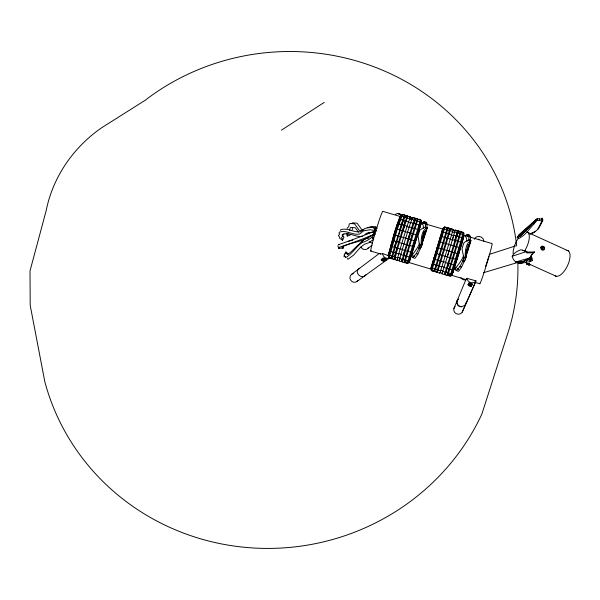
<?xml version="1.0" encoding="UTF-8"?>
<svg xmlns="http://www.w3.org/2000/svg" width="600" height="600" viewBox="0 0 600 600"><rect width="100%" height="100%" fill="white"/><g stroke="black" fill="none" stroke-linecap="round" stroke-linejoin="round"><path stroke-width="0.9" d="M447.615 229.14L448.043 227.858L449.857 228.39L449.153 231L449.918 231.225C448.957 226.98 455.303 228.855 452.362 231.945L454.5 232.575L455.153 229.95L457.575 230.663L454.815 240.75L455.58 240.975L458.332 230.888L460.147 231.428L459.548 234.06L460.312 234.292C462.255 232.718 458.805 231.502 460.74 232.538M448.965 274.515C450.75 276.45 447.045 274.778 449.423 275.1M448.95 274.89L449.07 274.493L449.153 275.257M449.002 275.28L449.183 275.183M449.325 275.257L448.86 274.905M347.895 233.183L347.858 235.02L347.212 236.07L349.718 235.447L350.362 234.397M467.947 246.015L469.897 243.292C472.103 240.255 469.53 241.178 470.632 237.135L469.522 234.998L467.22 234.322L464.947 235.83L466.485 238.005L467.002 241.267M468.78 240.382L468.952 236.64L470.632 237.135M531.585 257.25L530.67 257.692L528.683 262.118L530.55 261.525L530.37 257.093L531.938 254.452L530.37 257.093M419.737 243.127C417.772 247.935 414.54 251.94 411.495 255.952L412.732 257.61L416.235 253.612L419.7 246.772L418.028 235.718L419.768 230.212L423.9 227.407L425.873 227.1L425.31 227.91M418.845 247.83C423.412 248.94 421.493 239.94 422.745 237.045M383.528 260.07L383.04 259.808M383.812 258.87L384.405 258.795M421.23 247.23L422.347 242.25M426.87 228L427.088 223.913L426.353 222.27L424.065 221.595L421.838 223.11L423.18 225.218L423.533 228.413M425.452 227.46L425.595 223.845L424.065 221.595M463.425 256.118C461.43 260.97 458.107 264.968 454.92 268.935L456.24 270.615L459.885 266.64L463.545 259.822L463.447 256.028L462.045 248.767L463.732 243.218L465.63 241.417L469.522 240L469.02 240.33M462.6 260.858C467.317 262.058 465.472 253.005 466.725 250.087M347.715 258.142L347.587 259.155L348.33 259.035L353.55 255.135L360.3 247.507L364.403 244.29L368.58 242.835L373.657 239.34M465.097 260.288L466.275 255.308M466.268 302.272L464.865 305.392L461.49 306.743M372.3 238.013L372.54 237.45L373.462 238.17L373.252 238.522L372.3 238.013L372.54 237.45M373.252 238.522L373.493 237.968M401.52 216.015L401.715 214.702L402.382 214.417L404.827 215.115L404.618 216.458M458.115 299.392C455.018 301.995 457.635 307.155 461.482 306.75A4.673 4.41 21.1 0 1 458.272 299.017M464.077 235.575L463.98 234.945L461.79 244.013L453.097 272.168L451.425 273.832L448.545 273.135L449.933 268.837L449.16 268.605L446.963 275.31L445.132 274.763L446.1 271.822L445.335 271.597L444.375 274.538L441.938 273.81L442.89 270.862L440.752 270.225L439.808 273.165L437.377 272.438L438.315 269.49L437.55 269.265L436.612 272.212L434.79 271.665L435.72 268.718L434.955 268.485L434.033 271.44L431.565 270.675L430.89 268.335L442.643 229.005L444.428 226.987L447.285 227.632L445.643 233.347L446.408 233.572L448.043 227.858M349.688 230.407L350.002 228.285L350.843 227.377L355.403 227.82L358.538 232.163M447.81 228.728L447.097 228.263L446.558 230.235L447.322 230.46L447.81 228.728L447.053 228.502M352.2 229.785L352.522 227.663M407.153 217.2L407.37 215.865L405.322 215.513L403.373 220.86L402.615 220.635L399.562 230.025L400.32 230.25L402.06 224.737L403.882 225.278L405.33 220.905L403.507 220.365L401.963 225.105L401.205 224.88M367.957 238.695L368.632 236.58M410.28 218.123L410.52 216.795L407.888 216.27L405.952 221.625L405.195 221.4L403.793 225.645L404.55 225.87L406.088 221.13L408.525 221.85L406.987 226.59L409.125 227.228L410.655 222.48L413.085 223.2L411.562 227.947L412.327 228.173L415.77 218.34L417.577 218.873L417.3 220.192M374.16 233.25L373.545 232.808L374.197 231.952L374.7 233.017L373.965 233.19L374.7 233.017M374.4 232.02L373.545 232.808M374.498 232.95L374.197 231.952M419.295 219.772L419.37 219.705M374.355 229.673L375.218 228.877L375.465 229.837L374.355 229.673L374.978 230.108M374.618 229.763L375.218 228.877M374.715 230.01L375.353 229.553L375.12 229.163L374.858 229.688L375.315 229.125L374.955 228.788M414.757 219.45L415.02 218.123L412.62 217.41L410.513 222.968L408.382 222.345L410.52 216.795M390.202 258.233L390.382 258.097M445.02 226.965L431.76 270.757M455.1 306.623A4.567 4.327 21.5 0 0 455.978 313.515A4.567 4.327 21.5 0 0 462.653 311.168L476.01 280.882L467.025 278.362L466.005 279.382L457.05 300.945M420.877 221.73C422.603 218.933 416.325 217.89 417.33 221.603L416.572 221.377L417.577 218.873M404.827 215.115L401.73 214.657L399.322 218.175L393.915 234.697L388.222 255.24L388.92 257.895L391.365 258.645L391.545 258.082L392.303 258.308L392.123 258.87L393.93 259.41L394.11 258.847L394.86 259.072L394.68 259.642L397.088 260.362L397.268 259.8L399.382 260.43L399.202 260.993L401.61 261.72L402.405 258.735L403.155 258.96L402.368 261.945L404.175 262.485L404.978 259.507L405.735 259.733L404.933 262.71L408.06 263.19L409.515 261.615L421.425 222.743L421.162 220.44L408.06 263.19M388.283 255.577C392.43 242.002 394.597 226.958 401.715 214.702L396.548 229.072L388.515 257.332M414.293 256.395L414.285 255.907M414.345 256.365L414.3 255.84M389.107 257.97L397.32 229.125L402.577 214.455M471.067 240.45C465.36 243.27 464.963 252.562 465.315 258.45L470.347 242.895M391.365 258.645L392.115 255.653L392.865 255.885L392.123 258.87M393.93 259.41L397.05 247.785L397.815 248.017L396.315 253.26L398.745 253.987L400.252 248.745L402.382 249.375L400.875 254.625L403.305 255.353L406.447 244.59L407.213 244.822L405.487 250.612L407.325 251.16L409.043 245.37L409.808 245.595L408.082 251.392L410.947 252.15L412.395 251.438M394.68 259.642L396.457 252.84L395.692 252.615M457.89 232.942L459.728 233.483L458.678 237.202L459.442 237.428L460.905 231.645L463.365 232.395L463.815 233.265L450.862 276.022L447.72 275.543L447.893 274.972L447.127 274.74L446.963 275.31M394.86 259.072L395.438 256.65L394.68 256.425M397.088 260.362L397.86 257.377L399.975 258.007L399.382 260.43M399.202 260.993L401.01 254.205L398.888 253.567L397.688 257.903L395.265 257.183M406.26 262.942L406.125 262.755M442.897 228.728L430.89 268.335M401.61 261.72L404.827 250.11L405.585 250.335L404.07 255.585L405.893 256.125L407.423 250.882L408.18 251.108L406.65 256.358L409.515 257.077L411.112 255.84M457.71 233.52C459.195 231.225 456.653 230.475 456.945 233.295L457.71 233.52L456.832 236.655L456.067 236.43M457.418 269.04L457.808 269.595L457.515 268.942M457.717 269.61L458.033 268.995M404.175 262.485L406.028 255.705L406.793 255.938L405.57 260.265L408.428 260.955L410.13 259.312M405.975 262.778L406.365 262.89M422.07 244.545L421.493 245.475L427.403 227.55L426.9 227.993M407.197 263.392L420.577 219.757M537.465 229.627L541.778 221.572L542.273 219.697L541.83 218.205M404.73 250.388L402.285 249.66L404.002 243.862L401.865 243.225L400.147 249.022L397.71 248.295L399.42 242.498L398.662 242.272L394.515 256.957L392.7 256.41L393.877 252.075L393.112 251.843L391.942 256.185L389.19 255.188L388.748 252.915M409.268 261.862L421.365 222.375M488.94 256.11L485.603 266.31M457.567 269.288L457.537 268.905M457.627 269.685L457.597 269.392M396.952 248.062L395.123 247.522L396.825 241.725L396.067 241.5L392.97 252.263L390.202 251.303L389.655 249.428M521.385 263.445L521.048 262.207L518.678 261.952L519.007 263.197L520.455 263.618L521.385 263.445L520.868 262.845L518.498 262.59M519.007 263.197L518.678 261.952M519.428 262.418L519.607 261.78M520.455 263.618L520.627 262.987M520.868 262.845L521.048 262.207M441.495 233.452L443.092 232.132L445.793 232.86L444.36 237.653L445.125 237.877L446.558 233.085L448.395 233.632L446.97 238.425L447.735 238.65L449.168 233.858L451.62 234.577L450.195 239.385L452.347 240.015L454.68 231.998L457.125 232.718M404.572 215.295L394.357 247.29L391.567 246.368L390.87 245.017M461.79 244.013L461.145 242.34L458.325 241.388L456.668 246.96L455.895 246.728L457.553 241.155L455.7 240.608L454.043 246.18L453.27 245.947L456.225 235.942L453.765 235.215L450.803 245.22L448.65 244.583L450.315 239.017L447.855 238.29L446.183 243.847L445.41 243.623L447.082 238.058L445.237 237.517L443.565 243.075L442.793 242.843L444.472 237.285L441.592 236.55L440.077 237.585M471.09 286.163L470.737 285.022L471.09 286.163L470.265 286.305L468.405 285.36L468.577 284.76L469.395 284.618L471.638 284.91L471.285 283.763L469.118 283.5L469.47 284.647M468.93 285.9L468.577 284.76M468.405 285.36L469.222 285.218L469.643 284.048L469.118 283.5M468.945 284.1L469.763 283.957L469.942 283.358M470.265 286.305L470.445 285.705L471.263 285.562M470.812 285.053L471.285 283.763M448.86 275.782L449.16 275.722M445.132 274.763L445.298 274.192L444.54 273.968L444.375 274.538M441.938 273.81L442.11 273.24L439.98 272.603L439.808 273.165M468.007 245.888L466.688 250.252M470.31 241.425L465.293 258.112M469.897 243.292L470.745 240.442M436.612 272.212L436.785 271.642L437.543 271.868L437.377 272.438M398.565 235.875L396.772 241.845L398.603 242.392L402.202 230.572L400.365 230.032L398.572 235.928M401.16 236.647L399.368 242.618L401.812 243.345L403.605 237.368M410.798 239.505L408.998 245.49L407.16 244.942L410.76 233.108L412.59 233.655L410.798 239.505L414.255 228.345L412.425 227.805L410.707 233.325L409.942 233.1L408.195 238.785M411.562 239.737L409.763 245.715L413.88 246.405M432.66 270.892L433.088 270.9M432.998 271.02L432.945 270.862M434.033 271.44L434.205 270.87L434.963 271.095L434.79 271.665M446.925 250.298L448.717 244.365L446.25 243.638L442.65 255.51L445.118 256.245L446.94 250.252M452.325 251.903L454.118 245.97L455.97 246.517L454.178 252.45M462.248 232.373L461.835 232.32L462.255 232.35M411.72 256.5L412.395 254.272M446.092 227.587L445.815 227.483M441.84 248.782L443.632 242.858L445.485 243.405L443.685 249.33M441.855 248.737L440.033 254.73L441.877 255.285L443.707 249.285M454.237 268.733L452.692 269.985L449.805 269.265L451.455 264.022L450.683 263.798L449.04 269.032L447.195 268.485L450.54 257.73L449.775 257.498L447.99 263.303L445.522 262.567L450.877 245.002L453.345 245.737L449.745 257.625L447.278 256.89L449.1 250.89M452.347 251.858L450.518 257.858L452.37 258.405L454.2 252.405M464.183 256.785L462.862 260.737M463.545 259.822L464.16 257.798M411.562 239.782L413.362 233.88L416.183 234.788L417.075 235.913M424.132 223.05L425.002 222.368L425.835 222.735L425.798 223.785L424.252 223.583L424.132 223.05L425.002 222.368M401.168 236.7L404.647 225.502L407.085 226.222L405.36 231.743L407.498 232.373L409.222 226.853L411.66 227.58L409.942 233.1M403.612 237.42L405.405 231.525L402.967 230.798M424.252 223.583L424.29 222.54M425.085 223.95L425.955 223.267M425.835 222.735L425.798 223.785M419.092 247.71L420.06 244.597M412.732 257.61L415.028 258.293L417.9 254.108L420.75 247.597M431.153 270.112L444.15 227.212L443.745 228.472M422.115 238.433L424.275 231.585L425.805 232.035M419.7 246.772L420.255 244.987M422.715 237.21L424.8 231.495L426.638 229.972M421.013 246.757L426.728 228.54M455.88 267.263L455.175 269.49M456.24 270.615L458.55 271.312L461.572 267.142L464.257 261.353M464.303 261.33L464.52 260.625M402.368 261.945L402.548 261.382L401.79 261.15M404.933 262.71L405.112 262.147L404.355 261.923M384.18 261.135L384.097 260.048L384.18 261.135L383.197 261.15L381.952 260.663L381.87 259.575L384.6 260.138L385.582 260.123L385.77 259.53L384.248 258.532L383.265 258.555L383.347 259.65L383.265 258.555M381.952 260.663L381.87 259.575M382.853 259.56L382.665 260.145L381.683 260.16M383.197 261.15L383.385 260.565M383.077 259.14L384.06 259.125L384.248 258.532M384.6 260.138L384.78 259.553M385.582 260.123L385.5 259.028M423.412 234.96L424.072 232.882M426.09 230.333L426.982 227.513L427.403 227.55M449.04 269.032L447.78 272.91L445.942 272.362L448.838 263.243L448.065 263.01L446.43 268.252L443.978 267.517L445.605 262.275L443.452 261.638L441.825 266.873L439.373 266.145L440.993 260.903L440.22 260.67L438.607 265.913L436.77 265.365L438.382 260.123L437.61 259.89L436.005 265.132L433.2 264.157L432.585 262.26M403.882 225.278L402.15 230.79L402.915 231.015L404.55 225.87M470.873 283.875L470.123 284.032M446.865 228.915L447.285 227.632M414.075 256.665C412.717 255.675 415.912 254.82 414.112 256.575M413.873 256.433L413.933 256.507M467.685 235.343L467.662 236.392L468.518 236.767L469.388 236.077L468.382 235.17L467.685 235.343L467.662 236.392M468.217 235.68L468.382 235.17M469.237 235.538L469.215 236.595L469.388 236.077M414.75 220.845L413.993 220.62C416.145 215.85 414.893 222.322 413.707 223.913L412.95 223.688L415.02 218.123M447.72 275.543L448.702 272.603L447.938 272.37M450.007 276.225L459.06 247.433L463.178 232.32M450.862 276.022L452.062 274.68L458.685 253.92L463.635 236.835L463.77 233.002M453.097 272.168L452.062 274.68M405.195 221.4L407.37 215.865M467.925 250.245L466.38 249.765M376.822 230.917L370.44 229.74L365.257 230.483L363.322 231.045L359.55 234.038C352.605 235.47 346.53 229.733 339.562 232.072L338.97 232.792L339.66 234.142L338.392 235.627L339.728 237.3L339.457 238.065L342.487 240.24L342.757 239.483L341.438 237.817L342.712 236.34L342.03 234.998L342.63 234.285C349.612 231.968 355.695 237.69 362.655 236.288M402.615 220.635L404.385 215.917L405.382 215.962L404.46 217.808L403.702 217.583M424.155 237.263L422.625 236.79M457.095 231.938L457.575 230.663M457.853 232.155L458.332 230.888M412.222 218.228L411.57 219.907L409.447 219.278C408.893 215.272 415.778 219.615 410.115 217.605M457.507 269.603L457.665 269.25M407.7 216.892L407.025 218.565L406.275 218.34C405.623 215.993 409.222 216.892 406.95 216.675M518.752 237.983L518.467 238.688C526.403 234.938 531.03 226.095 537.368 220.298L537.33 218.692L539.482 218.888L542.423 219.405L542.46 221.017L537.368 220.298L536.925 218.798M533.64 224.452L536.19 219.42L518.123 237.57L517.178 237.75L518.88 234.757L537.33 218.692M541.778 221.572L542.692 219.337L542.235 218.093L542.423 219.405M530.018 264.435L526.95 263.407L529.635 264.45L529.013 265.058L526.673 264.082L526.942 263.438L527.918 263.782M526.673 264.082L527.303 263.475L526.597 263.355M527.662 264.555L527.925 263.91M529.373 265.095L528.382 264.623L528.653 263.978M529.013 265.058L529.275 264.413M453.908 308.52L456.877 301.373M462.188 312.202L475.553 282.135M474.315 239.272L474.66 238.515A4.95 4.605 17.4 0 1 483.825 241.222M520.86 263.13A2.107 0.698 15 0 0 521.812 262.267A2.107 0.698 15 0 0 518.565 261.457A2.107 0.698 15 0 0 519.3 262.74C515.475 263.43 512.903 259.5 512.213 256.252C513.81 252.907 517.537 250.942 520.905 249.75L525.293 250.882L526.77 252.892L533.722 252.78L534.435 251.962L527.482 252.083L526.785 251.43L522.382 250.29M342.487 240.24L344.002 237.142L342.683 235.478M465.923 257.587L465.27 258.495M372.33 237.81L373.035 237.608M372.765 238.365L373.462 238.17M374.332 234.712C362.798 237.233 356.835 247.845 347.947 254.325L347.212 254.46L347.332 253.455L345.78 253.77L346.327 252.188L345.847 252.083L344.04 255.06L344.513 255.173L343.957 256.763L345.51 256.462L345.382 257.475L346.11 257.347C352.515 253.56 356.062 246.712 362.153 242.572C367.178 241.087 371.625 238.058 375.075 234.105M406.178 262.192L406.335 262.553M457.912 269.303L457.77 268.822M457.763 269.415L458.018 269.025M419.955 245.017L420.33 244.478M432.78 270.142C432.345 270.36 434.228 271.05 433.02 270.12M432.952 270.405L433.373 270.36M337.92 245.647L338.55 248.37L343.245 248.032L341.933 247.8L343.14 246.945L342.308 246.855C351.975 241.95 363.855 241.792 372.57 234.96M449.04 274.507L449.123 274.905M463.725 258.038L464.145 257.505M340.222 230.445L340.815 229.718C347.782 227.34 353.873 233.093 360.817 231.638L364.605 228.623L366.54 228.053L371.722 227.295L376.515 228.435M476.01 280.882L475.425 281.58A5.002 4.695 19.7 0 1 467.123 279.09L467.025 278.362M343.11 234.983L343.957 233.993M366.022 274.612C362.077 280.665 352.905 271.8 359.722 268.305M517.178 237.75L536.19 219.42L519.855 236.415L522.045 234.458L536.19 219.42L517.47 237.053M400.47 216.21L399.975 216.653M526.058 230.498L536.19 219.42L533.625 222.022M442.582 229.23L444.375 227.228L447.248 227.873M351.697 223.725L352.538 222.81L357.112 223.215L361.837 229.688L363.892 229.875M347.093 228.353L348.855 226.478L349.17 224.347L350.01 223.433L354.562 223.837L359.28 230.325L361.327 230.513M522.045 234.458L536.19 219.42M399.322 218.175L401.018 216.345L403.868 217.005M442.118 230.812L443.857 228.99L446.737 229.65M531.225 255.27L534.435 251.962M541.425 247.59L542.737 246.555L544.013 247.11L544.335 248.565L543.382 249.458L541.748 249.038L541.425 247.59L542.737 246.555M543.023 249.593L544.335 248.565M398.317 220.965L399.9 219.458L402.75 220.147M364.965 234.705L366.457 233.325L372.728 232.163M367.59 248.692L371.925 245.272M351.33 274.515L379.582 253.252M376.132 228.608L375.938 227.88L374.888 228.135L375.968 228.195L375.683 228.938M357.12 281.34L389.678 257.865M338.55 248.37L339.743 247.515L338.903 247.425C351.082 243.285 363.15 238.995 375.007 234M397.02 224.835L398.445 223.785L401.295 224.513M367.207 233.64L368.805 232.59M281.445 130.155L324.233 102.39M421.987 223.853L424.395 222.405M519.93 262.365L520.56 262.35M530.55 261.525L532.327 260.468L530.67 257.692L515.58 262.013M465.173 236.603L467.775 235.312M390.045 257.468L390.405 257.565M390.465 257.737C390.675 257.692 389.97 257.543 390.24 257.317M406.507 262.553L406.305 262.118M455.632 264.337L454.252 265.08L451.373 264.315L453.165 258.51L452.393 258.278L450.607 264.082L448.755 263.535M520.822 262.47L530.67 257.692L532.327 260.468M531 233.468L535.612 231.255M529.987 234.36L534.592 232.147L538.485 228.735L542.805 220.665L542.692 219.337M544.013 247.11L542.377 246.697M541.748 249.038L543.382 249.458M395.513 229.522L396.765 229.028L399.607 229.8M426.982 227.513C421.38 230.737 420.787 239.423 421.373 245.377M512.213 256.252L526.785 251.43M438.645 242.317L439.987 241.845L442.868 242.632L439.26 254.505L435.457 252.833M489.165 254.445L515.46 245.933M483.555 272.692L517.597 262.5M388.545 255.66L382.62 253.56L380.94 254.093L380.317 253.695M376.043 230.655C363.487 235.5 351.067 240.51 338.272 244.688L339.112 244.785M348.442 241.305L352.837 240.127M383.663 260.362L383.303 259.897M367.23 227.49L372.983 227.25L374.055 228.375M369.825 226.845L375.6 226.597L377.22 228.278M530.235 264.712L526.38 263.077L528.33 263.692M470.783 283.98L470.153 283.8M470.985 284.452L471.81 284.31M457.207 259.305L453.143 258.638L456.743 246.743L459.585 247.657L460.395 248.767M425.22 223.702L424.553 223.478M525.533 262.26L527.138 262.185M398.085 213.892L400.32 214.343M519.908 262.2L520.545 262.485M383.01 259.815L382.418 259.83L383.918 260.632M468.518 236.52L467.88 236.13M393.915 234.697L415.485 241.103M437.07 247.522L458.835 253.987M372.54 243.24L369.255 241.808M519.915 262.072L520.327 262.17M384.472 258.9L384.803 258.907M470.25 283.62L471.195 284.085M348.517 253.853L345.847 252.083M383.175 259.95L382.785 259.92L383.138 260.1M405.322 215.513L407.13 216.053M407.888 216.27L410.295 216.983M412.41 217.605L414.817 218.317M415.575 218.535L417.382 219.075M418.14 219.292L420.885 220.305L421.275 222.938M448.005 228.097L449.827 228.638M450.585 228.862L453.022 229.575M455.153 230.205L457.582 230.925M458.347 231.15L460.17 231.69M460.935 231.915L463.815 233.265M417.382 219.502L418.132 219.72L417.202 219.697M449.662 229.02L450.397 229.485L449.632 229.26M454.957 230.58L452.842 229.958L454.957 230.835M404.385 215.917L405.143 216.142M414.638 218.94L415.388 219.165M457.395 231.548L458.153 231.772M404.625 217.23L406.44 217.763M407.197 217.987L409.62 218.7M411.735 219.322L414.165 220.042M414.923 220.267L416.737 220.8L415.53 224.452L416.295 224.678L417.495 221.025L420.263 222.022L420.713 224.49M447.502 229.875L449.332 230.415L448.245 234.12L449.01 234.345L450.097 230.64L452.543 231.368L451.463 235.072L453.615 235.702M460.493 233.708L463.275 234.72L463.695 237.18M425.595 223.845L427.252 224.333M400.763 216.645L382.882 211.373A20.805 1.02 -73.2 0 0 375.495 232.065A20.805 1.02 -73.2 0 0 371.153 250.748M421.327 222.72L423.112 223.245M426.69 224.303L442.778 229.05M463.342 235.118L466.028 235.905M470.498 237.225L491.955 243.562A21.045 0.93 -73 0 1 486.435 265.065A21.045 0.93 -73 0 1 479.7 283.267M413.85 223.425L415.673 223.965L414.158 228.712L414.923 228.945L416.438 224.19L419.22 225.165L419.783 227.31M456.99 236.167L458.835 236.715L457.433 241.522L458.205 241.748L459.6 236.94L462.405 237.923L462.915 240.06M425.34 227.183L426.975 227.663M468.877 240.045L470.535 240.532M452.467 239.655L454.935 240.382M467.947 244.507L469.493 244.965M412.545 233.873L413.303 234.097L415.02 228.57L417.825 229.515L418.537 231.202M397.717 241.59L399.51 242.123M447.308 256.763L445.147 256.118L443.37 261.923L440.91 261.188L442.68 255.39L441.915 255.157L440.138 260.962L438.293 260.407L440.07 254.61L439.298 254.377L437.528 260.183L434.707 259.245L433.92 257.858M396.007 241.62L392.325 239.985M418.702 248.288L420.353 248.775M462.457 261.322L464.115 261.81M394.463 247.013L395.228 247.245L393.735 252.487L395.558 253.035M416.235 253.612L417.9 254.108M459.885 266.64L461.572 267.142M403.447 254.933L404.205 255.157L402.99 259.493L404.805 260.04M447.322 268.05L446.55 267.825L445.178 272.13L442.732 271.395L444.097 267.09L441.952 266.445L440.595 270.757L438.158 270.022L439.5 265.718L438.735 265.485L437.393 269.798L435.562 269.25L436.897 264.938L436.132 264.705L434.798 269.017L432.015 268.02L431.528 265.71M399.81 258.54L402.232 259.267M370.778 251.062L380.61 254.01M408.315 262.312L430.658 269.01M451.215 275.168L466.403 279.72M475.342 282.397L479.812 283.74M389.978 258.045L390.368 258.157M469.763 283.957L471.638 284.91M469.222 285.218L470.565 285.623M528.143 263.858L527.55 263.64L528.12 263.91M406.522 262.155C404.257 262.103 408.015 263.153 406.425 262.282M527.04 264.12L528.382 264.623M384.06 259.125L385.32 259.612M528.832 263.895L529.665 264.382M528.795 263.993L529.26 264.195M467.835 235.882L468.69 236.25M424.41 223.065L425.243 223.433M525.817 262.59L556.29 276.293M527.925 232.462L568.425 250.95M372.51 237.653L372.975 238.013M372.825 237.96L373.282 238.32M542.273 219.697L542.46 221.017M520.875 262.493L520.53 262.447M531.082 256.282L532.425 258.87M467.22 234.322L467.632 235.163M342.825 246.233L343.245 248.032M541.793 247.447L542.115 248.903M346.718 233.73L347.212 236.07M382.62 253.56L382.68 254.295A4.897 4.537 52 0 0 389.415 257.97M539.482 218.888L539.52 220.5M517.815 262.043A229.53 218.79 -3.7 0 1 508.627 330.728L481.845 414.12A232.65 224.752 -8 0 1 250.042 547.763A232.65 224.752 -8 0 1 44.843 381.803L30.203 305.332L30 270.945L46.102 210.9A136.343 127.778 -16.2 0 1 101.273 127.995L144.998 100.395A229.53 218.79 -3.7 0 1 376.793 67.86A229.53 218.79 -3.7 0 1 516.668 246.015M542.618 248.91A0.802 0.69 66 0 1 541.995 247.965A0.802 0.69 66 0 1 542.783 247.38M566.91 250.305A14.145 6.3 -64.2 0 1 567.405 265.928A14.145 6.3 -64.2 0 1 554.82 275.572M526.523 231.862A14.28 5.857 -64.5 0 1 524.25 251.49M513.112 253.642A14.28 5.857 -64.5 0 1 518.595 237.847M357.847 280.515A4.478 4.2 52.6 0 1 350.685 280.2A4.478 4.2 52.6 0 1 353.317 273.608M465.915 279.847A4.53 4.252 18.9 0 1 460.868 277.627M368.303 247.882A4.44 4.133 50.1 0 1 360.93 247.02M361.845 241.928A4.44 4.133 50.1 0 1 362.76 241.35M395.265 214.507A4.845 4.455 49.8 0 1 401.798 215.31M383.505 259.275A1.927 0.593 17.4 0 1 383.175 258.24A1.927 0.593 17.4 0 1 385.995 259.087A1.927 0.593 17.4 0 1 385.342 259.822M384.885 259.748A1.927 0.593 17.4 0 1 383.933 259.462M383.528 259.185A1.927 0.593 17.4 0 1 383.205 258.15A1.927 0.593 17.4 0 1 386.025 258.998A1.927 0.593 17.4 0 1 385.373 259.74M384.915 259.665A1.927 0.593 17.4 0 1 384.435 259.538M470.22 284.46A1.965 0.6 16 0 1 468.78 283.185A1.965 0.6 16 0 1 471.855 283.845A1.965 0.6 16 0 1 471.195 284.67M470.25 284.37A1.965 0.6 16 0 1 468.81 283.095A1.965 0.6 16 0 1 471.885 283.755A1.965 0.6 16 0 1 471.217 284.58M479.07 239.265A1.935 0.66 15.7 0 1 478.597 239.1M382.538 260.483A1.92 0.585 17.4 0 1 381.78 259.267A1.92 0.585 17.4 0 1 384.825 260.317A1.92 0.585 17.4 0 1 383.01 260.64M382.567 260.392A1.92 0.585 17.4 0 1 381.705 259.185A1.92 0.585 17.4 0 1 384.713 260.093A1.92 0.585 17.4 0 1 383.52 260.678M470.632 284.775A1.958 0.593 16 0 1 471.81 285.645A1.958 0.593 16 0 1 470.647 285.923M469.68 285.712A1.958 0.593 16 0 1 468.045 284.603A1.958 0.593 16 0 1 470.16 284.61M470.662 284.685A1.958 0.593 16 0 1 471.832 285.555A1.958 0.593 16 0 1 470.678 285.832M469.71 285.623A1.958 0.593 16 0 1 468.075 284.513A1.958 0.593 16 0 1 470.183 284.52M399.3 214.327A1.905 0.652 17.1 0 1 399.765 214.493M400.537 214.905A1.905 0.652 17.1 0 1 400.793 215.123M399.27 214.417A1.905 0.652 17.1 0 1 399.735 214.583M519.27 262.83A2.107 0.698 15 0 1 518.662 261.532A2.107 0.698 15 0 1 521.963 262.515A2.107 0.698 15 0 1 520.312 263.145M372.712 237.645L373.298 237.983L372.772 237.615M373.995 232.56L374.565 232.71L373.995 232.56M457.118 268.957C457.725 271.147 459.143 267.75 457.118 268.957M405.75 238.005L403.95 243.983L406.395 244.71L409.995 232.882L407.55 232.155L405.75 238.058M530.67 257.692L525.472 262.612L521.722 262.913L530.67 257.692M540.87 247.388A2.093 1.792 66 0 0 543.097 250.192A2.093 1.792 66 0 0 543.967 246.915A2.093 1.792 66 0 0 540.87 247.388"/></g></svg>
